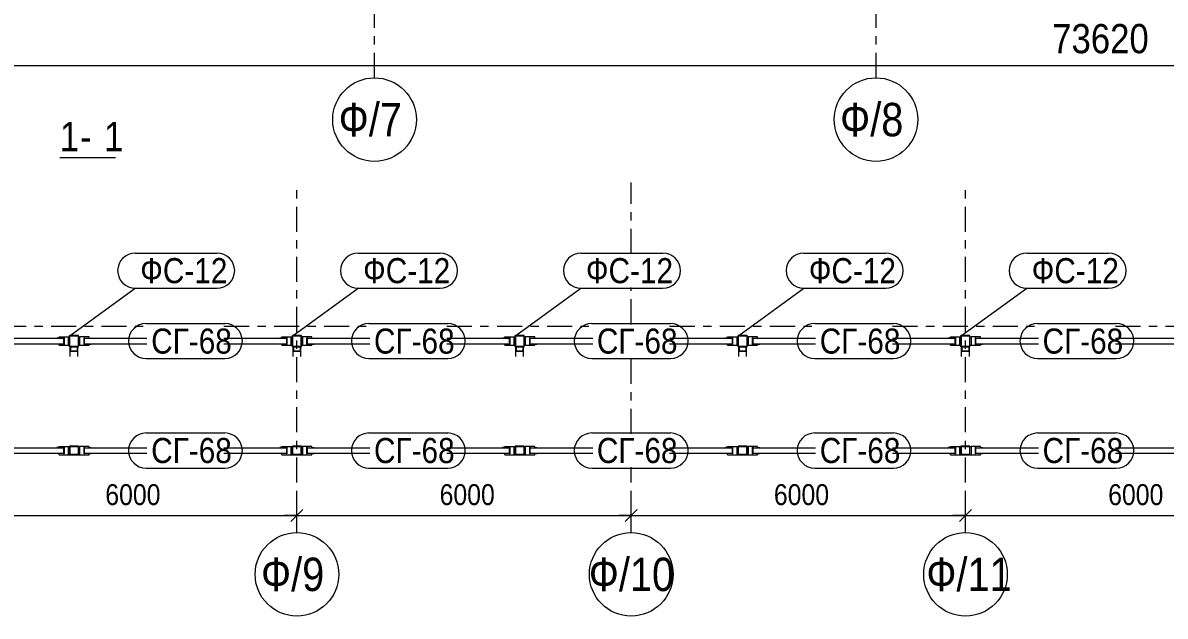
# Model space of a CAD drawing. Header units: millimetres. Extents: x -59 to 782, y -224 to 370.
# Drawn here: x 239.9 to 376.6, y -94.4 to -23.4 of the extents above; entities that cross this region are included whole.
import ezdxf

# ---------------------------------------------------------------- set-up
doc = ezdxf.new("R2010")
doc.units = ezdxf.units.MM
doc.linetypes.add('XKITLINE00', pattern=[0])
doc.linetypes.add('XKITLINE03', pattern=[6, 3, -1, 1, -1])
for name, color, linetype, lineweight in [('OtherObjectType', 1, 'Continuous', 0), ('Part', 2, 'Continuous', 0), ('PartMark', 3, 'Continuous', 0), ('S-GRID', 1, 'Continuous', 0), ('Z-DIMENSIONS', 1, 'Continuous', 0)]:
    doc.layers.add(name, color=color, linetype=linetype, lineweight=lineweight)
doc.styles.add('GOST type A', font='ARIAL.TTF')

msp = doc.modelspace()

# ---------------------------------------------------------------- linework, layer by layer
at = {"layer": 'OtherObjectType', "linetype": 'XKITLINE00', "lineweight": 0}
msp.add_line((244.34, -39.53), (251.01, -39.53), dxfattribs=at)
at = {"layer": 'Part', "linetype": 'XKITLINE00', "lineweight": 0}
for p, q in [((237.31, -61.17), (244.79, -61.17)), ((243.99, -61.17), (243.99, -61.15)), ((244.25, -61.15), (243.99, -61.15)), ((244.25, -61.15), (244.25, -61.01)), ((244.25, -61.01), (245.37, -61.01)), ((244.25, -61.17), (244.25, -61.15)), ((244.84, -61.11), (244.79, -61.11)), ((244.79, -61.11), (244.79, -61.91)), ((244.84, -61.11), (244.84, -61.91)), ((245.37, -62.01), (245.37, -61.01)), ((245.37, -61.01), (245.51, -61.01)), ((245.51, -60.85), (245.51, -60.83)), ((245.51, -62.19), (245.51, -60.85)), ((246.57, -60.85), (245.51, -60.85)), ((245.55, -62.14), (245.55, -60.9)), ((245.55, -60.9), (246.53, -60.9)), ((246.53, -60.9), (246.53, -62.14)), ((246.53, -61.43), (246.57, -61.38)), ((246.57, -60.85), (246.57, -60.83)), ((246.57, -62.19), (246.57, -60.85)), ((246.57, -61.01), (246.71, -61.01)), ((247.83, -61.01), (246.71, -61.01)), ((246.71, -61.01), (246.71, -62.01)), ((247.24, -61.91), (247.24, -61.11)), ((247.24, -61.11), (247.29, -61.11)), ((247.29, -61.91), (247.29, -61.11)), ((247.29, -61.17), (254.77, -61.17)), ((247.83, -61.15), (247.83, -61.01)), ((247.83, -61.15), (248.09, -61.15)), ((247.83, -61.17), (247.83, -61.15)), ((248.09, -61.15), (248.09, -61.17)), ((263.98, -61.17), (271.45, -61.17)), ((270.65, -61.17), (270.65, -61.15)), ((270.92, -61.15), (270.65, -61.15)), ((270.92, -61.15), (270.92, -61.01)), ((270.92, -61.01), (272.04, -61.01)), ((270.92, -61.17), (270.92, -61.15)), ((271.51, -61.11), (271.45, -61.11)), ((271.45, -61.11), (271.45, -61.91)), ((271.51, -61.11), (271.51, -61.91)), ((272.04, -62.01), (272.04, -61.01)), ((272.04, -61.01), (272.17, -61.01)), ((272.17, -60.85), (272.17, -60.83)), ((272.17, -62.19), (272.17, -60.85)), ((273.24, -60.85), (272.17, -60.85)), ((272.17, -61.43), (272.22, -61.38)), ((272.22, -62.14), (272.22, -60.9)), ((272.22, -60.9), (273.19, -60.9)), ((272.7, -60.9), (272.75, -60.85)), ((273.19, -60.9), (273.19, -62.14)), ((273.24, -60.85), (273.24, -60.83)), ((273.24, -62.19), (273.24, -60.85)), ((273.24, -61.01), (273.37, -61.01)), ((274.49, -61.01), (273.37, -61.01)), ((273.37, -61.01), (273.37, -62.01)), ((273.91, -61.91), (273.91, -61.11)), ((273.91, -61.11), (273.96, -61.11)), ((273.96, -61.91), (273.96, -61.11)), ((273.96, -61.17), (281.43, -61.17)), ((274.49, -61.15), (274.49, -61.01)), ((274.49, -61.15), (274.76, -61.15)), ((274.49, -61.17), (274.49, -61.15)), ((274.76, -61.15), (274.76, -61.17)), ((290.65, -61.17), (298.12, -61.17)), ((297.32, -61.17), (297.32, -61.15)), ((297.59, -61.15), (297.32, -61.15)), ((297.59, -61.15), (297.59, -61.01)), ((297.59, -61.01), (298.71, -61.01)), ((297.59, -61.17), (297.59, -61.15)), ((298.17, -61.11), (298.12, -61.11)), ((298.12, -61.11), (298.12, -61.91)), ((298.17, -61.11), (298.17, -61.91)), ((298.71, -62.01), (298.71, -61.01)), ((298.71, -61.01), (298.84, -61.01)), ((298.84, -60.85), (298.84, -60.83)), ((298.84, -62.19), (298.84, -60.85)), ((299.91, -60.85), (298.84, -60.85)), ((298.89, -62.14), (298.89, -60.9)), ((298.89, -60.9), (299.86, -60.9)), ((299.86, -60.9), (299.86, -62.14)), ((299.91, -60.85), (299.91, -60.83)), ((299.91, -62.19), (299.91, -60.85)), ((299.91, -61.01), (300.04, -61.01)), ((301.16, -61.01), (300.04, -61.01)), ((300.04, -61.01), (300.04, -62.01)), ((300.57, -61.91), (300.57, -61.11)), ((300.57, -61.11), (300.63, -61.11)), ((300.63, -61.91), (300.63, -61.11)), ((300.63, -61.17), (308.1, -61.17)), ((301.16, -61.15), (301.16, -61.01)), ((301.16, -61.15), (301.43, -61.15)), ((301.16, -61.17), (301.16, -61.15)), ((301.43, -61.15), (301.43, -61.17)), ((317.31, -61.17), (324.79, -61.17)), ((323.99, -61.17), (323.99, -61.15)), ((324.25, -61.15), (323.99, -61.15)), ((324.25, -61.15), (324.25, -61.01)), ((324.25, -61.01), (325.37, -61.01)), ((324.25, -61.17), (324.25, -61.15)), ((324.84, -61.11), (324.79, -61.11)), ((324.79, -61.11), (324.79, -61.91)), ((324.84, -61.11), (324.84, -61.91)), ((325.37, -61.01), (325.51, -61.01)), ((325.37, -62.01), (325.37, -61.01)), ((325.51, -60.85), (325.51, -60.83)), ((325.51, -62.19), (325.51, -60.85)), ((326.57, -60.85), (325.51, -60.85)), ((325.55, -62.14), (325.55, -60.9)), ((325.55, -60.9), (326.53, -60.9)), ((326.24, -60.9), (326.29, -60.85)), ((326.53, -60.9), (326.53, -62.14)), ((326.57, -60.85), (326.57, -60.83)), ((326.57, -62.19), (326.57, -60.85)), ((326.57, -61.01), (326.71, -61.01)), ((327.83, -61.01), (326.71, -61.01)), ((326.71, -61.01), (326.71, -62.01)), ((327.24, -61.91), (327.24, -61.11)), ((327.24, -61.11), (327.29, -61.11)), ((327.29, -61.91), (327.29, -61.11)), ((327.29, -61.17), (334.77, -61.17)), ((327.83, -61.15), (327.83, -61.01)), ((327.83, -61.15), (328.09, -61.15)), ((327.83, -61.17), (327.83, -61.15)), ((328.09, -61.15), (328.09, -61.17)), ((343.98, -61.17), (351.45, -61.17)), ((350.65, -61.17), (350.65, -61.15)), ((350.92, -61.15), (350.65, -61.15)), ((350.92, -61.15), (350.92, -61.01)), ((350.92, -61.01), (352.04, -61.01)), ((350.92, -61.17), (350.92, -61.15)), ((351.51, -61.11), (351.45, -61.11)), ((351.45, -61.11), (351.45, -61.91)), ((351.51, -61.11), (351.51, -61.91)), ((352.04, -62.01), (352.04, -61.01)), ((352.04, -61.01), (352.17, -61.01)), ((352.17, -60.85), (352.17, -60.83)), ((352.17, -62.19), (352.17, -60.85)), ((353.24, -60.85), (352.17, -60.85)), ((352.22, -62.14), (352.22, -60.9)), ((352.22, -60.9), (353.19, -60.9)), ((353.19, -60.9), (353.19, -62.14)), ((353.24, -60.85), (353.24, -60.83)), ((353.24, -62.19), (353.24, -60.85)), ((353.24, -61.01), (353.37, -61.01)), ((354.49, -61.01), (353.37, -61.01)), ((353.37, -61.01), (353.37, -62.01)), ((353.91, -61.91), (353.91, -61.11)), ((353.91, -61.11), (353.96, -61.11)), ((353.96, -61.91), (353.96, -61.11)), ((353.96, -61.17), (361.43, -61.17)), ((354.49, -61.15), (354.49, -61.01)), ((354.49, -61.15), (354.76, -61.15)), ((354.49, -61.17), (354.49, -61.15)), ((354.76, -61.15), (354.76, -61.17)), ((370.65, -61.17), (378.12, -61.17)), ((237.31, -61.84), (244.79, -61.84)), ((243.99, -61.87), (243.99, -61.84)), ((244.25, -61.87), (243.99, -61.87)), ((244.25, -61.87), (244.25, -61.84)), ((244.25, -62.01), (244.25, -61.87)), ((244.25, -62.01), (245.37, -62.01)), ((244.84, -61.91), (244.79, -61.91)), ((245.37, -62.01), (245.51, -62.01)), ((245.51, -62.19), (246.57, -62.19)), ((246.53, -62.14), (245.55, -62.14)), ((246.51, -62.19), (245.57, -62.19)), ((245.57, -62.19), (245.57, -62.19)), ((245.57, -62.19), (245.57, -62.19)), ((245.57, -62.2), (245.57, -62.19)), ((245.57, -62.19), (246.51, -62.19)), ((245.57, -62.76), (245.57, -62.2)), ((245.57, -62.2), (245.62, -62.2)), ((245.57, -63.36), (245.57, -62.76)), ((246.51, -62.76), (245.57, -62.76)), ((245.62, -62.19), (245.62, -62.19)), ((245.62, -62.19), (246.46, -62.19)), ((245.62, -62.2), (245.62, -62.19)), ((246.46, -62.19), (245.62, -62.19)), ((245.62, -62.2), (245.62, -62.68)), ((245.62, -62.68), (246.46, -62.68)), ((245.77, -62.19), (245.81, -62.14)), ((246.46, -62.19), (246.46, -62.19)), ((246.46, -62.2), (246.46, -62.19)), ((246.46, -62.68), (246.46, -62.2)), ((246.46, -62.2), (246.51, -62.2)), ((246.51, -62.57), (246.46, -62.52)), ((246.51, -62.19), (246.51, -62.19)), ((246.51, -62.19), (246.51, -62.19)), ((246.51, -62.19), (246.51, -62.2)), ((246.51, -62.76), (246.51, -62.2)), ((246.51, -63.36), (246.51, -62.76)), ((246.57, -62.01), (246.71, -62.01)), ((246.71, -62.01), (247.83, -62.01)), ((247.24, -61.91), (247.29, -61.91)), ((247.29, -61.84), (254.77, -61.84)), ((247.83, -61.84), (247.83, -61.87)), ((247.83, -62.01), (247.83, -61.87)), ((247.83, -61.87), (248.09, -61.87)), ((248.09, -61.87), (248.09, -61.84)), ((263.98, -61.84), (271.45, -61.84)), ((270.65, -61.87), (270.65, -61.84)), ((270.92, -61.87), (270.65, -61.87)), ((270.92, -61.87), (270.92, -61.84)), ((270.92, -62.01), (270.92, -61.87)), ((270.92, -62.01), (272.04, -62.01)), ((271.51, -61.91), (271.45, -61.91)), ((272.04, -62.01), (272.17, -62.01)), ((272.17, -62.19), (273.24, -62.19)), ((273.19, -62.14), (272.22, -62.14)), ((273.17, -62.19), (272.24, -62.19)), ((272.24, -62.19), (272.24, -62.19)), ((272.24, -62.19), (272.24, -62.19)), ((272.24, -62.2), (272.24, -62.19)), ((272.24, -62.19), (273.17, -62.19)), ((272.24, -62.76), (272.24, -62.2)), ((272.24, -62.2), (272.29, -62.2)), ((272.24, -63.36), (272.24, -62.76)), ((273.17, -62.76), (272.24, -62.76)), ((272.29, -62.19), (272.29, -62.19)), ((272.29, -62.19), (273.13, -62.19)), ((272.29, -62.2), (272.29, -62.19)), ((273.13, -62.19), (272.29, -62.19)), ((272.29, -62.2), (272.29, -62.68)), ((272.29, -62.68), (273.13, -62.68)), ((273.13, -62.19), (273.13, -62.19)), ((273.13, -62.2), (273.13, -62.19)), ((273.13, -62.68), (273.13, -62.2)), ((273.13, -62.2), (273.17, -62.2)), ((273.17, -62.19), (273.17, -62.19)), ((273.17, -62.19), (273.17, -62.19)), ((273.17, -62.19), (273.17, -62.2)), ((273.17, -62.76), (273.17, -62.2)), ((273.17, -63.36), (273.17, -62.76)), ((273.24, -62.01), (273.37, -62.01)), ((273.37, -62.01), (274.49, -62.01)), ((273.91, -61.91), (273.96, -61.91)), ((273.96, -61.84), (281.43, -61.84)), ((274.49, -61.84), (274.49, -61.87)), ((274.49, -62.01), (274.49, -61.87)), ((274.49, -61.87), (274.76, -61.87)), ((274.76, -61.87), (274.76, -61.84)), ((290.65, -61.84), (298.12, -61.84)), ((297.32, -61.87), (297.32, -61.84)), ((297.59, -61.87), (297.32, -61.87)), ((297.59, -61.87), (297.59, -61.84)), ((297.59, -62.01), (297.59, -61.87)), ((297.59, -62.01), (298.71, -62.01)), ((298.17, -61.91), (298.12, -61.91)), ((298.71, -62.01), (298.84, -62.01)), ((298.84, -62.19), (299.91, -62.19)), ((299.86, -62.14), (298.89, -62.14)), ((299.84, -62.19), (298.91, -62.19)), ((298.91, -62.19), (298.91, -62.19)), ((298.91, -62.19), (298.91, -62.19)), ((298.91, -62.2), (298.91, -62.19)), ((298.91, -62.19), (299.84, -62.19)), ((298.91, -62.76), (298.91, -62.2)), ((298.91, -62.2), (298.95, -62.2)), ((298.95, -62.39), (298.91, -62.34)), ((298.91, -63.36), (298.91, -62.76)), ((299.84, -62.76), (298.91, -62.76)), ((298.95, -62.19), (298.95, -62.19)), ((298.95, -62.19), (299.79, -62.19)), ((298.95, -62.2), (298.95, -62.19)), ((299.79, -62.19), (298.95, -62.19)), ((298.95, -62.2), (298.95, -62.68)), ((298.95, -62.68), (299.79, -62.68)), ((299.32, -62.76), (299.25, -62.68)), ((299.31, -62.19), (299.35, -62.14)), ((299.79, -62.19), (299.79, -62.19)), ((299.79, -62.2), (299.79, -62.19)), ((299.79, -62.68), (299.79, -62.2)), ((299.79, -62.2), (299.84, -62.2)), ((299.84, -62.19), (299.84, -62.19)), ((299.84, -62.19), (299.84, -62.19)), ((299.84, -62.19), (299.84, -62.2)), ((299.84, -62.76), (299.84, -62.2)), ((299.84, -63.36), (299.84, -62.76)), ((299.86, -61.63), (299.91, -61.59)), ((299.91, -62.01), (300.04, -62.01)), ((300.04, -62.01), (301.16, -62.01)), ((300.57, -61.91), (300.63, -61.91)), ((300.63, -61.84), (308.1, -61.84)), ((301.16, -61.84), (301.16, -61.87)), ((301.16, -62.01), (301.16, -61.87)), ((301.16, -61.87), (301.43, -61.87)), ((301.43, -61.87), (301.43, -61.84)), ((317.31, -61.84), (324.79, -61.84)), ((323.99, -61.87), (323.99, -61.84)), ((324.25, -61.87), (323.99, -61.87)), ((324.25, -61.87), (324.25, -61.84)), ((324.25, -62.01), (324.25, -61.87)), ((324.25, -62.01), (325.37, -62.01)), ((324.84, -61.91), (324.79, -61.91)), ((325.37, -62.01), (325.51, -62.01)), ((325.51, -61.63), (325.55, -61.59)), ((325.51, -62.19), (326.57, -62.19)), ((326.53, -62.14), (325.55, -62.14)), ((326.51, -62.19), (325.57, -62.19)), ((325.57, -62.19), (325.57, -62.19)), ((325.57, -62.19), (325.57, -62.19)), ((325.57, -62.2), (325.57, -62.19)), ((325.57, -62.19), (326.51, -62.19)), ((325.57, -62.76), (325.57, -62.2)), ((325.57, -62.2), (325.62, -62.2)), ((325.57, -63.36), (325.57, -62.76)), ((326.51, -62.76), (325.57, -62.76)), ((325.62, -62.19), (325.62, -62.19)), ((325.62, -62.19), (326.46, -62.19)), ((325.62, -62.2), (325.62, -62.19)), ((326.46, -62.19), (325.62, -62.19)), ((325.62, -62.2), (325.62, -62.68)), ((325.62, -62.68), (326.46, -62.68)), ((326.46, -62.19), (326.46, -62.19)), ((326.46, -62.2), (326.46, -62.19)), ((326.46, -62.68), (326.46, -62.2)), ((326.46, -62.2), (326.51, -62.2)), ((326.51, -62.5), (326.46, -62.46)), ((326.51, -62.19), (326.51, -62.19)), ((326.51, -62.19), (326.51, -62.19)), ((326.51, -62.19), (326.51, -62.2)), ((326.51, -62.76), (326.51, -62.2)), ((326.51, -63.36), (326.51, -62.76)), ((326.57, -62.01), (326.71, -62.01)), ((326.71, -62.01), (327.83, -62.01)), ((327.24, -61.91), (327.29, -61.91)), ((327.29, -61.84), (334.77, -61.84)), ((327.83, -61.84), (327.83, -61.87)), ((327.83, -62.01), (327.83, -61.87)), ((327.83, -61.87), (328.09, -61.87)), ((328.09, -61.87), (328.09, -61.84)), ((343.98, -61.84), (351.45, -61.84)), ((350.65, -61.87), (350.65, -61.84)), ((350.92, -61.87), (350.65, -61.87)), ((350.92, -61.87), (350.92, -61.84)), ((350.92, -62.01), (350.92, -61.87)), ((350.92, -62.01), (352.04, -62.01)), ((351.51, -61.91), (351.45, -61.91)), ((352.04, -62.01), (352.17, -62.01)), ((352.17, -62.19), (353.24, -62.19)), ((353.19, -62.14), (352.22, -62.14)), ((353.17, -62.19), (352.24, -62.19)), ((352.24, -62.19), (352.24, -62.19)), ((352.24, -62.19), (352.24, -62.19)), ((352.24, -62.2), (352.24, -62.19)), ((352.24, -62.19), (353.17, -62.19)), ((352.24, -62.76), (352.24, -62.2)), ((352.24, -62.2), (352.29, -62.2)), ((352.24, -63.36), (352.24, -62.76)), ((353.17, -62.76), (352.24, -62.76)), ((352.29, -62.19), (352.29, -62.19)), ((352.29, -62.19), (353.13, -62.19)), ((352.29, -62.2), (352.29, -62.19)), ((353.13, -62.19), (352.29, -62.19)), ((352.29, -62.2), (352.29, -62.68)), ((352.29, -62.68), (353.13, -62.68)), ((352.85, -62.19), (352.89, -62.14)), ((353.13, -62.19), (353.13, -62.19)), ((353.13, -62.2), (353.13, -62.19)), ((353.13, -62.68), (353.13, -62.2)), ((353.13, -62.2), (353.17, -62.2)), ((353.17, -62.19), (353.17, -62.19)), ((353.17, -62.19), (353.17, -62.19)), ((353.17, -62.19), (353.17, -62.2)), ((353.17, -62.76), (353.17, -62.2)), ((353.17, -63.36), (353.17, -62.76)), ((353.19, -61.84), (353.24, -61.79)), ((353.24, -62.01), (353.37, -62.01)), ((353.37, -62.01), (354.49, -62.01)), ((353.91, -61.91), (353.96, -61.91)), ((353.96, -61.84), (361.43, -61.84)), ((354.49, -61.84), (354.49, -61.87)), ((354.49, -62.01), (354.49, -61.87)), ((354.49, -61.87), (354.76, -61.87)), ((354.76, -61.87), (354.76, -61.84)), ((370.65, -61.84), (378.12, -61.84)), ((237.31, -74.27), (244.79, -74.27)), ((237.31, -74.94), (244.79, -74.94)), ((243.99, -74.27), (243.99, -74.25)), ((244.25, -74.25), (243.99, -74.25)), ((243.99, -74.97), (243.99, -74.94)), ((244.25, -74.97), (243.99, -74.97)), ((244.25, -74.25), (244.25, -74.11)), ((244.25, -74.11), (245.37, -74.11)), ((244.25, -74.27), (244.25, -74.25)), ((244.25, -74.97), (244.25, -74.94)), ((244.25, -75.11), (244.25, -74.97)), ((244.25, -75.11), (245.37, -75.11)), ((244.84, -74.21), (244.79, -74.21)), ((244.79, -74.21), (244.79, -75.01)), ((244.84, -75.01), (244.79, -75.01)), ((244.84, -74.21), (244.84, -75.01)), ((245.37, -74.11), (245.51, -74.11)), ((245.37, -75.11), (245.37, -74.11)), ((245.37, -75.11), (245.51, -75.11)), ((245.51, -75.14), (245.51, -74.07)), ((246.57, -74.07), (245.51, -74.07)), ((245.51, -75.14), (246.57, -75.14)), ((245.56, -75.09), (245.56, -74.13)), ((245.56, -74.13), (246.52, -74.13)), ((246.52, -75.09), (245.56, -75.09)), ((246.47, -74.13), (246.42, -74.07)), ((246.52, -74.13), (246.52, -75.09)), ((246.57, -74.23), (246.52, -74.18)), ((246.57, -75.14), (246.57, -74.07)), ((246.57, -74.11), (246.71, -74.11)), ((246.57, -75.11), (246.71, -75.11)), ((247.83, -74.11), (246.71, -74.11)), ((246.71, -74.11), (246.71, -75.11)), ((246.71, -75.11), (247.83, -75.11)), ((247.24, -75.01), (247.24, -74.21)), ((247.24, -74.21), (247.29, -74.21)), ((247.24, -75.01), (247.29, -75.01)), ((247.29, -75.01), (247.29, -74.21)), ((247.29, -74.27), (254.77, -74.27)), ((247.29, -74.94), (254.77, -74.94)), ((247.83, -74.25), (247.83, -74.11)), ((247.83, -74.25), (248.09, -74.25)), ((247.83, -74.27), (247.83, -74.25)), ((247.83, -74.94), (247.83, -74.97)), ((247.83, -75.11), (247.83, -74.97)), ((247.83, -74.97), (248.09, -74.97)), ((248.09, -74.25), (248.09, -74.27)), ((248.09, -74.97), (248.09, -74.94)), ((263.98, -74.27), (271.45, -74.27)), ((263.98, -74.94), (271.45, -74.94)), ((270.65, -74.27), (270.65, -74.25)), ((270.92, -74.25), (270.65, -74.25)), ((270.65, -74.97), (270.65, -74.94)), ((270.92, -74.97), (270.65, -74.97)), ((270.92, -74.25), (270.92, -74.11)), ((270.92, -74.11), (272.04, -74.11)), ((270.92, -74.27), (270.92, -74.25)), ((270.92, -74.97), (270.92, -74.94)), ((270.92, -75.11), (270.92, -74.97)), ((270.92, -75.11), (272.04, -75.11)), ((271.51, -74.21), (271.45, -74.21)), ((271.45, -74.21), (271.45, -75.01)), ((271.51, -75.01), (271.45, -75.01)), ((271.51, -74.21), (271.51, -75.01)), ((272.04, -74.11), (272.17, -74.11)), ((272.04, -75.11), (272.04, -74.11)), ((272.04, -75.11), (272.17, -75.11)), ((272.17, -75.14), (272.17, -74.07)), ((273.24, -74.07), (272.17, -74.07)), ((272.23, -74.24), (272.17, -74.18)), ((272.17, -75.14), (273.24, -75.14)), ((272.23, -75.09), (272.23, -74.13)), ((272.23, -74.13), (273.19, -74.13)), ((273.19, -75.09), (272.23, -75.09)), ((273.13, -75.14), (273.08, -75.09)), ((273.19, -74.13), (273.19, -75.09)), ((273.24, -75.14), (273.24, -74.07)), ((273.24, -74.11), (273.37, -74.11)), ((273.24, -75.11), (273.37, -75.11)), ((274.49, -74.11), (273.37, -74.11)), ((273.37, -74.11), (273.37, -75.11)), ((273.37, -75.11), (274.49, -75.11)), ((273.91, -75.01), (273.91, -74.21)), ((273.91, -74.21), (273.96, -74.21)), ((273.91, -75.01), (273.96, -75.01)), ((273.96, -75.01), (273.96, -74.21)), ((273.96, -74.27), (281.43, -74.27)), ((273.96, -74.94), (281.43, -74.94)), ((274.49, -74.25), (274.49, -74.11)), ((274.49, -74.25), (274.76, -74.25)), ((274.49, -74.27), (274.49, -74.25)), ((274.49, -74.94), (274.49, -74.97)), ((274.49, -75.11), (274.49, -74.97)), ((274.49, -74.97), (274.76, -74.97)), ((274.76, -74.25), (274.76, -74.27)), ((274.76, -74.97), (274.76, -74.94)), ((290.65, -74.27), (298.12, -74.27)), ((290.65, -74.94), (298.12, -74.94)), ((297.32, -74.27), (297.32, -74.25)), ((297.59, -74.25), (297.32, -74.25)), ((297.32, -74.97), (297.32, -74.94)), ((297.59, -74.97), (297.32, -74.97)), ((297.59, -74.25), (297.59, -74.11)), ((297.59, -74.11), (298.71, -74.11)), ((297.59, -74.27), (297.59, -74.25)), ((297.59, -74.97), (297.59, -74.94)), ((297.59, -75.11), (297.59, -74.97)), ((297.59, -75.11), (298.71, -75.11)), ((298.17, -74.21), (298.12, -74.21)), ((298.12, -74.21), (298.12, -75.01)), ((298.17, -75.01), (298.12, -75.01)), ((298.17, -74.21), (298.17, -75.01)), ((298.71, -75.11), (298.71, -74.11)), ((298.71, -74.11), (298.84, -74.11)), ((298.71, -75.11), (298.84, -75.11)), ((298.84, -75.14), (298.84, -74.07)), ((299.91, -74.07), (298.84, -74.07)), ((298.84, -75.14), (299.91, -75.14)), ((298.89, -75.09), (298.89, -74.13)), ((298.89, -74.13), (299.85, -74.13)), ((299.85, -75.09), (298.89, -75.09)), ((299.85, -74.13), (299.85, -75.09)), ((299.91, -75.14), (299.91, -74.07)), ((299.91, -74.11), (300.04, -74.11)), ((299.91, -75.11), (300.04, -75.11)), ((301.16, -74.11), (300.04, -74.11)), ((300.04, -74.11), (300.04, -75.11)), ((300.04, -75.11), (301.16, -75.11)), ((300.57, -75.01), (300.57, -74.21)), ((300.57, -74.21), (300.63, -74.21)), ((300.57, -75.01), (300.63, -75.01)), ((300.63, -75.01), (300.63, -74.21)), ((300.63, -74.27), (308.1, -74.27)), ((300.63, -74.94), (308.1, -74.94)), ((301.16, -74.25), (301.16, -74.11)), ((301.16, -74.25), (301.43, -74.25)), ((301.16, -74.27), (301.16, -74.25)), ((301.16, -74.94), (301.16, -74.97)), ((301.16, -75.11), (301.16, -74.97)), ((301.16, -74.97), (301.43, -74.97)), ((301.43, -74.25), (301.43, -74.27)), ((301.43, -74.97), (301.43, -74.94)), ((317.31, -74.27), (324.79, -74.27)), ((317.31, -74.94), (324.79, -74.94)), ((323.99, -74.27), (323.99, -74.25)), ((324.25, -74.25), (323.99, -74.25)), ((323.99, -74.97), (323.99, -74.94)), ((324.25, -74.97), (323.99, -74.97)), ((324.25, -74.25), (324.25, -74.11)), ((324.25, -74.11), (325.37, -74.11)), ((324.25, -74.27), (324.25, -74.25)), ((324.25, -74.97), (324.25, -74.94)), ((324.25, -75.11), (324.25, -74.97)), ((324.25, -75.11), (325.37, -75.11)), ((324.84, -74.21), (324.79, -74.21)), ((324.79, -74.21), (324.79, -75.01)), ((324.84, -75.01), (324.79, -75.01)), ((324.84, -74.21), (324.84, -75.01)), ((325.37, -74.11), (325.51, -74.11)), ((325.37, -75.11), (325.37, -74.11)), ((325.37, -75.11), (325.51, -75.11)), ((325.51, -75.14), (325.51, -74.07)), ((326.57, -74.07), (325.51, -74.07)), ((325.51, -75.14), (326.57, -75.14)), ((325.56, -75.09), (325.56, -74.13)), ((325.56, -74.13), (326.52, -74.13)), ((326.52, -75.09), (325.56, -75.09)), ((325.66, -74.13), (325.6, -74.07)), ((326.52, -74.13), (326.52, -75.09)), ((326.57, -75.05), (326.52, -74.99)), ((326.57, -75.14), (326.57, -74.07)), ((326.57, -74.11), (326.71, -74.11)), ((326.57, -75.11), (326.71, -75.11)), ((327.83, -74.11), (326.71, -74.11)), ((326.71, -74.11), (326.71, -75.11)), ((326.71, -75.11), (327.83, -75.11)), ((327.24, -75.01), (327.24, -74.21)), ((327.24, -74.21), (327.29, -74.21)), ((327.24, -75.01), (327.29, -75.01)), ((327.29, -75.01), (327.29, -74.21)), ((327.29, -74.27), (334.77, -74.27)), ((327.29, -74.94), (334.77, -74.94)), ((327.83, -74.25), (327.83, -74.11)), ((327.83, -74.25), (328.09, -74.25)), ((327.83, -74.27), (327.83, -74.25)), ((327.83, -74.94), (327.83, -74.97)), ((327.83, -75.11), (327.83, -74.97)), ((327.83, -74.97), (328.09, -74.97)), ((328.09, -74.25), (328.09, -74.27)), ((328.09, -74.97), (328.09, -74.94)), ((343.98, -74.27), (351.45, -74.27)), ((343.98, -74.94), (351.45, -74.94)), ((350.65, -74.27), (350.65, -74.25)), ((350.92, -74.25), (350.65, -74.25)), ((350.65, -74.97), (350.65, -74.94)), ((350.92, -74.97), (350.65, -74.97)), ((350.92, -74.25), (350.92, -74.11)), ((350.92, -74.11), (352.04, -74.11)), ((350.92, -74.27), (350.92, -74.25)), ((350.92, -74.97), (350.92, -74.94)), ((350.92, -75.11), (350.92, -74.97)), ((350.92, -75.11), (352.04, -75.11)), ((351.51, -74.21), (351.45, -74.21)), ((351.45, -74.21), (351.45, -75.01)), ((351.51, -75.01), (351.45, -75.01)), ((351.51, -74.21), (351.51, -75.01)), ((352.04, -74.11), (352.17, -74.11)), ((352.04, -75.11), (352.04, -74.11)), ((352.04, -75.11), (352.17, -75.11)), ((352.17, -75.14), (352.17, -74.07)), ((353.24, -74.07), (352.17, -74.07)), ((352.23, -75.05), (352.17, -75)), ((352.17, -75.14), (353.24, -75.14)), ((352.23, -75.09), (352.23, -74.13)), ((352.23, -74.13), (353.19, -74.13)), ((353.19, -75.09), (352.23, -75.09)), ((352.32, -75.14), (352.26, -75.09)), ((353.19, -74.13), (353.19, -75.09)), ((353.24, -75.14), (353.24, -74.07)), ((353.24, -74.11), (353.37, -74.11)), ((353.24, -75.11), (353.37, -75.11)), ((354.49, -74.11), (353.37, -74.11)), ((353.37, -74.11), (353.37, -75.11)), ((353.37, -75.11), (354.49, -75.11)), ((353.91, -75.01), (353.91, -74.21)), ((353.91, -74.21), (353.96, -74.21)), ((353.91, -75.01), (353.96, -75.01)), ((353.96, -75.01), (353.96, -74.21)), ((353.96, -74.27), (361.43, -74.27)), ((353.96, -74.94), (361.43, -74.94)), ((354.49, -74.25), (354.49, -74.11)), ((354.49, -74.25), (354.76, -74.25)), ((354.49, -74.27), (354.49, -74.25)), ((354.49, -74.94), (354.49, -74.97)), ((354.49, -75.11), (354.49, -74.97)), ((354.49, -74.97), (354.76, -74.97)), ((354.76, -74.25), (354.76, -74.27)), ((354.76, -74.97), (354.76, -74.94)), ((370.65, -74.27), (378.12, -74.27)), ((370.65, -74.94), (378.12, -74.94))]:
    msp.add_line(p, q, dxfattribs=at)
at = {"layer": 'PartMark', "linetype": 'XKITLINE00', "lineweight": 0}
for p, q in [((253.36, -50.98), (263.16, -50.98)), ((280.03, -50.98), (289.83, -50.98)), ((306.69, -50.98), (316.5, -50.98)), ((333.36, -50.98), (343.16, -50.98)), ((360.03, -50.98), (369.83, -50.98)), ((245.58, -60.85), (253.36, -55.18)), ((253.36, -55.18), (263.16, -55.18)), ((272.25, -60.85), (280.03, -55.18)), ((280.03, -55.18), (289.83, -55.18)), ((298.91, -60.85), (306.69, -55.18)), ((306.69, -55.18), (316.5, -55.18)), ((325.58, -60.85), (333.36, -55.18)), ((333.36, -55.18), (343.16, -55.18)), ((352.25, -60.85), (360.03, -55.18)), ((360.03, -55.18), (369.83, -55.18)), ((254.67, -59.41), (264.08, -59.41)), ((281.33, -59.41), (290.75, -59.41)), ((308, -59.41), (317.41, -59.41)), ((334.67, -59.41), (344.08, -59.41)), ((361.33, -59.41), (370.75, -59.41)), ((254.67, -63.61), (264.08, -63.61)), ((281.33, -63.61), (290.75, -63.61)), ((308, -63.61), (317.41, -63.61)), ((334.67, -63.61), (344.08, -63.61)), ((361.33, -63.61), (370.75, -63.61)), ((254.67, -72.51), (264.08, -72.51)), ((281.33, -72.51), (290.75, -72.51)), ((308, -72.51), (317.41, -72.51)), ((334.67, -72.51), (344.08, -72.51)), ((361.33, -72.51), (370.75, -72.51)), ((254.67, -76.71), (264.08, -76.71)), ((281.33, -76.71), (290.75, -76.71)), ((308, -76.71), (317.41, -76.71)), ((334.67, -76.71), (344.08, -76.71)), ((361.33, -76.71), (370.75, -76.71))]:
    msp.add_line(p, q, dxfattribs=at)
for centre, start, end in [((253.36, -53.08), 90, 270), ((263.16, -53.08), 270, 90), ((280.03, -53.08), 90, 270), ((289.83, -53.08), 270, 90), ((306.69, -53.08), 90, 270), ((316.5, -53.08), 270, 90), ((333.36, -53.08), 90, 270), ((343.16, -53.08), 270, 90), ((360.03, -53.08), 90, 270), ((369.83, -53.08), 270, 90), ((254.67, -61.51), 90, 270), ((264.08, -61.51), 270, 90), ((281.33, -61.51), 90, 270), ((290.75, -61.51), 270, 90), ((308, -61.51), 90, 270), ((317.41, -61.51), 270, 90), ((334.67, -61.51), 90, 270), ((344.08, -61.51), 270, 90), ((361.33, -61.51), 90, 270), ((370.75, -61.51), 270, 90), ((254.67, -74.61), 90, 270), ((264.08, -74.61), 270, 90), ((281.33, -74.61), 90, 270), ((290.75, -74.61), 270, 90), ((308, -74.61), 90, 270), ((317.41, -74.61), 270, 90), ((334.67, -74.61), 90, 270), ((344.08, -74.61), 270, 90), ((361.33, -74.61), 90, 270), ((370.75, -74.61), 270, 90)]:
    msp.add_arc(centre, 2.1, start, end, dxfattribs=at)
at = {"layer": 'S-GRID', "linetype": 'XKITLINE03', "lineweight": 0}
for p, q in [((282, -30), (282, 57.23)), ((342, -30), (342, -3.06)), ((272.71, -84.43), (272.71, -42.53)), ((312.71, -51.08), (312.71, -42.53)), ((352.71, -84.43), (352.71, -42.53)), ((312.71, -59.51), (312.71, -55.08)), ((237.31, -59.74), (254.77, -59.74)), ((263.98, -59.74), (281.43, -59.74)), ((290.65, -59.74), (308.1, -59.74)), ((317.31, -59.74), (334.77, -59.74)), ((343.98, -59.74), (361.43, -59.74)), ((370.65, -59.74), (388.1, -59.74)), ((312.71, -72.61), (312.71, -63.51)), ((312.71, -84.43), (312.71, -76.61))]:
    msp.add_line(p, q, dxfattribs=at)
at = {"layer": 'S-GRID', "linetype": 'XKITLINE00', "lineweight": 0}
for centre in [(282, -35), (342, -35), (272.71, -89.43), (312.71, -89.43), (352.71, -89.43)]:
    msp.add_circle(centre, 5, dxfattribs=at)
at = {"layer": 'Z-DIMENSIONS', "linetype": 'XKITLINE00', "lineweight": 0}
for p, q in [((0, -28.51), (736.2, -28.51)), ((272.71, -83.43), (272.71, -79.89)), ((272.71, -83.43), (272.71, -79.89)), ((312.71, -83.43), (312.71, -79.89)), ((312.71, -83.43), (312.71, -79.89)), ((352.71, -83.55), (352.71, -79.89)), ((352.71, -83.55), (352.71, -79.89)), ((273.41, -81.68), (272, -83.1)), ((273.41, -81.68), (272, -83.1)), ((313.41, -81.68), (312, -83.1)), ((313.41, -81.68), (312, -83.1)), ((353.41, -81.68), (352, -83.1)), ((353.41, -81.68), (352, -83.1)), ((232.71, -82.39), (272.71, -82.39)), ((272.71, -82.39), (271.21, -82.39)), ((272.71, -82.39), (274.21, -82.39)), ((272.71, -82.39), (312.71, -82.39)), ((312.71, -82.39), (311.21, -82.39)), ((312.71, -82.39), (314.21, -82.39)), ((312.71, -82.39), (352.71, -82.39)), ((352.71, -82.39), (351.21, -82.39)), ((352.71, -82.39), (354.21, -82.39)), ((352.71, -82.39), (392.71, -82.39))]:
    msp.add_line(p, q, dxfattribs=at)
at = {"layer": 'Z-DIMENSIONS'}
for p in [(272.71, -82.39), (272.71, -82.39), (312.71, -82.39), (312.71, -82.39), (352.71, -82.39), (352.71, -82.39)]:
    msp.add_point(p, dxfattribs=at)

# ---------------------------------------------------------------- texts
at = {"layer": 'OtherObjectType', "style": 'GOST type A', "width": 0.85}
for s, p in [('1', (244.34, -38.78)), ('1', (249.64, -38.78)), ('-', (246.76, -38.78))]:
    msp.add_text(s, height=3.5, dxfattribs=at).set_placement(p)
at = {"layer": 'PartMark', "style": 'GOST type A', "width": 0.85}
for s, p in [('ФС-12', (253.96, -54.58)), ('ФС-12', (280.63, -54.58)), ('ФС-12', (307.29, -54.58)), ('ФС-12', (333.96, -54.58)), ('ФС-12', (360.63, -54.58)), ('СГ-68', (255.27, -63.01)), ('СГ-68', (281.93, -63.01)), ('СГ-68', (308.6, -63.01)), ('СГ-68', (335.27, -63.01)), ('СГ-68', (361.93, -63.01)), ('СГ-68', (255.27, -76.11)), ('СГ-68', (281.93, -76.11)), ('СГ-68', (308.6, -76.11)), ('СГ-68', (335.27, -76.11)), ('СГ-68', (361.93, -76.11))]:
    msp.add_text(s, height=3, dxfattribs=at).set_placement(p)
at = {"layer": 'S-GRID', "style": 'GOST type A', "width": 0.85}
for s, p in [('Ф/7', (277.7, -37)), ('Ф/8', (337.7, -37)), ('Ф/9', (268.41, -91.43)), ('Ф/10', (307.63, -91.43)), ('Ф/11', (348.02, -91.43))]:
    msp.add_text(s, height=4, dxfattribs=at).set_placement(p)
at = {"layer": 'Z-DIMENSIONS', "style": 'GOST type A', "width": 0.85}
for s, height, p in [('73620', 3.5, (363.08, -27.06)), ('6000', 2.5, (249.78, -81.14)), ('6000', 2.5, (289.78, -81.14)), ('6000', 2.5, (329.78, -81.14)), ('6000', 2.5, (369.78, -81.14))]:
    msp.add_text(s, height=height, dxfattribs=at).set_placement(p)

doc.saveas('drawing.dxf')
